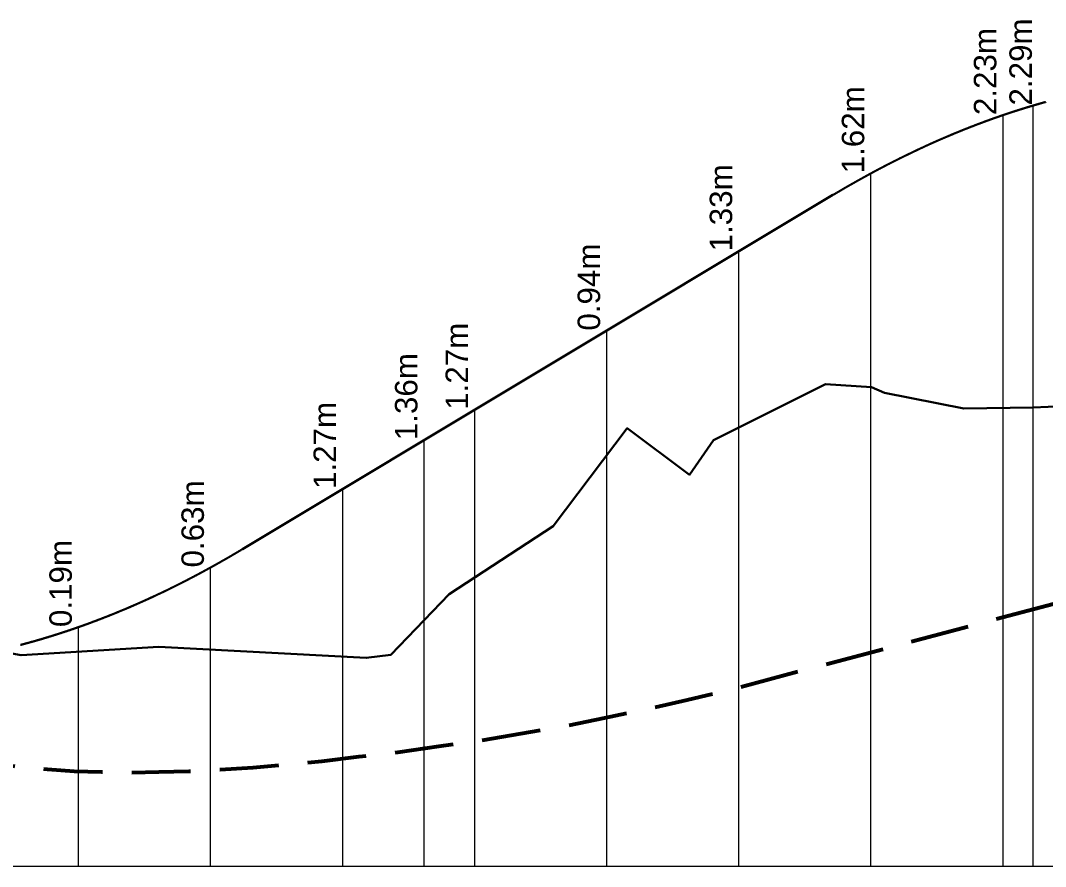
# Model space of a CAD drawing. Extents: x -67 to 3544, y -3197 to 656.
# Drawn here: x 3352 to 3429.6, y 102.2 to 166.3 of the extents above; entities that cross this region are included whole.
import ezdxf
from ezdxf.enums import TextEntityAlignment as Align

# ---------------------------------------------------------------- set-up
doc = ezdxf.new("R2010")
doc.units = 0
doc.linetypes.add('CACHE', pattern=[9.525, 6.35, -3.175])
for name, color, linetype, lineweight in [("Route - Bretelle d'entrée - PL - A14_Bretelle de sortie", 5, 'Continuous', 0), ("Route - Bretelle d'entrée - PL - Cotation", 7, 'Continuous', 0), ("Route - Bretelle d'entrée - PL - Projet Linéaire", 7, 'Continuous', 0), ("Route - Bretelle d'entrée - PL - Terrain", 3, 'Continuous', 0)]:
    doc.layers.add(name, color=color, linetype=linetype, lineweight=lineweight)
doc.styles.add('CoteVertB', font='arial.ttf', dxfattribs={"height": 0.0017})

msp = doc.modelspace()

# ---------------------------------------------------------------- linework, layer by layer
at = {"layer": "Route - Bretelle d'entrée - PL - A14_Bretelle de sortie", "color": 5, "linetype": 'CACHE', "lineweight": 53, "ltscale": 0.7, "flags": 128}
msp.add_lwpolyline([(3534.44491, 141.84936), (3530.71249, 141.35129), (3526.97066, 140.87241), (3524.73413, 140.61416), (3520.95023, 140.24594), (3517.13449, 140.16754), (3512.00877, 140.51516), (3510.30071, 140.60585), (3508.5909, 140.64678), (3506.87944, 140.63792), (3505.16669, 140.57929), (3503.45385, 140.47089), (3501.74104, 140.3127), (3500.02829, 140.10475), (3498.3156, 139.84702), (3496.60299, 139.53953), (3494.89048, 139.18226), (3493.17808, 138.77524), (3405.64547, 115.55255), (3402.51036, 114.81647), (3399.37525, 114.08039), (3396.24057, 113.4431), (3393.10589, 112.8058), (3386.83727, 111.72868), (3383.70327, 111.28882), (3380.60509, 110.84895), (3377.65779, 110.50774), (3374.85279, 110.16653), (3372.17526, 109.92395), (3369.61263, 109.68138), (3367.15367, 109.53741), (3364.78825, 109.39344), (3362.50737, 109.34807), (3360.3028, 109.30271), (3358.16713, 109.35594), (3356.0937, 109.40917), (3354.07663, 109.561), (3352.11095, 109.71283), (3350.18748, 109.96327), (3348.27048, 110.21372), (3346.35361, 110.56279), (3344.43711, 110.91187), (3342.521, 111.3596), (3340.60557, 111.80734), (3338.6908, 112.35377), (3336.77706, 112.9002), (3334.86432, 113.54538), (3332.953, 114.19055), (3331.04307, 114.93451), (3329.13505, 115.67846), (3327.22849, 116.52127), (3325.3184, 117.36408), (3323.39489, 118.3058), (3321.44705, 119.24753), (3319.46172, 120.28824), (3317.42529, 121.32895), (3315.32237, 122.46873), (3313.13816, 123.60852), (3309.95225, 125.30255), (3295.33524, 132.13944), (3292.93616, 133.10617), (3290.49942, 133.99359), (3288.03478, 134.80178), (3285.5505, 135.53079), (3283.05323, 136.18069), (3280.54803, 136.75153), (3278.03849, 137.24335), (3275.52696, 137.65619), (3273.01477, 137.99008), (3270.50253, 138.24505), (3267.99041, 138.42112), (3265.47837, 138.5183), (3265.07719, 138.52652), (3226.42845, 139.22112)], dxfattribs=at)
at = {"layer": "Route - Bretelle d'entrée - PL - Cotation", "color": 7, "linetype": 'Continuous'}
for p, q in [((3426.42845, 102.20613), (3426.42845, 159.12367)), ((3428.70535, 102.20613), (3428.70535, 159.84859)), ((3416.42845, 102.20613), (3416.42845, 154.71218)), ((3406.42845, 102.20613), (3406.42845, 148.79876)), ((3396.42845, 102.20613), (3396.42845, 142.79876)), ((3386.42845, 102.20613), (3386.42845, 136.79876)), ((3382.59464, 102.20613), (3382.59464, 134.49848)), ((3376.42845, 102.20613), (3376.42845, 130.79876)), ((3366.42845, 102.20613), (3366.42845, 124.85757)), ((3356.42845, 102.20613), (3356.42845, 120.34259)), ((3493.88837, 102.20613), (3174.50649, 102.20613))]:
    msp.add_line(p, q, dxfattribs=at)
at = {"layer": "Route - Bretelle d'entrée - PL - Projet Linéaire", "color": 1, "linetype": 'Continuous', "lineweight": 30, "flags": 128}
for points in [[(3413.55229, 153.07302), (3413.56979, 153.0835), (3413.58729, 153.09396), (3413.60479, 153.10442), (3413.62229, 153.11488), (3413.63978, 153.12532), (3413.65728, 153.13576), (3413.67478, 153.1462), (3413.69227, 153.15663), (3413.70977, 153.16705), (3413.72727, 153.17747), (3413.74477, 153.18788), (3413.76226, 153.19829), (3413.77976, 153.20868), (3413.79726, 153.21908), (3413.81475, 153.22946), (3413.83225, 153.23984), (3413.84975, 153.25022), (3413.86724, 153.26058), (3413.88474, 153.27094), (3413.90224, 153.2813), (3413.91973, 153.29165), (3413.93723, 153.30199), (3413.95472, 153.31233), (3413.97222, 153.32266), (3413.98972, 153.33298), (3414.00721, 153.3433), (3414.02471, 153.35361), (3414.0422, 153.36392), (3414.0597, 153.37422), (3414.0772, 153.38451), (3414.09469, 153.3948), (3414.11219, 153.40508), (3414.12968, 153.41536), (3414.14718, 153.42562), (3414.16467, 153.43589), (3414.18217, 153.44614), (3414.19966, 153.45639), (3414.21716, 153.46664), (3414.23465, 153.47688), (3414.25215, 153.48711), (3414.26964, 153.49734), (3414.28714, 153.50755), (3414.30463, 153.51777), (3414.32213, 153.52797), (3414.33962, 153.53818), (3414.35712, 153.54837), (3414.37461, 153.55856), (3414.3921, 153.56874), (3414.4096, 153.57892), (3414.42709, 153.58909), (3414.44459, 153.59925), (3414.46208, 153.60941), (3414.47958, 153.61956), (3414.49707, 153.62971), (3414.51456, 153.63985), (3414.53206, 153.64998), (3414.54955, 153.66011), (3414.56704, 153.67023), (3414.58454, 153.68035), (3414.60203, 153.69045), (3414.61952, 153.70056), (3414.63702, 153.71065), (3414.65451, 153.72074), (3414.672, 153.73082), (3414.6895, 153.7409), (3414.70699, 153.75097), (3414.72448, 153.76104), (3414.74198, 153.7711), (3414.75947, 153.78115), (3414.77696, 153.7912), (3414.79446, 153.80124), (3414.81195, 153.81128), (3414.82944, 153.8213), (3414.84693, 153.83133), (3414.86443, 153.84134), (3414.88192, 153.85135), (3414.89941, 153.86136), (3414.9169, 153.87136), (3414.93439, 153.88135), (3414.95189, 153.89133), (3414.96938, 153.90131), (3414.98687, 153.91128), (3415.00436, 153.92125), (3415.02185, 153.93121), (3415.03935, 153.94117), (3415.05684, 153.95112), (3415.07433, 153.96106), (3415.09182, 153.97099), (3415.10931, 153.98092), (3415.1268, 153.99085), (3415.1443, 154.00077), (3415.16179, 154.01068), (3415.17928, 154.02058), (3415.19677, 154.03048), (3415.21426, 154.04038), (3415.23175, 154.05026), (3415.24924, 154.06014), (3415.26673, 154.07002), (3415.28422, 154.07989), (3415.30171, 154.08975), (3415.3192, 154.09961), (3415.3367, 154.10945), (3415.35419, 154.1193), (3415.37168, 154.12914), (3415.38917, 154.13897), (3415.40666, 154.14879), (3415.42415, 154.15861), (3415.44164, 154.16843), (3415.45913, 154.17823), (3415.47662, 154.18803), (3415.49411, 154.19783), (3415.5116, 154.20761), (3415.52909, 154.2174), (3415.54658, 154.22717), (3415.56407, 154.23694), (3415.58156, 154.24671), (3415.59905, 154.25647), (3415.61654, 154.26622), (3415.63402, 154.27596), (3415.65151, 154.2857), (3415.669, 154.29543), (3415.68649, 154.30516), (3415.70398, 154.31488), (3415.72147, 154.3246), (3415.73896, 154.3343), (3415.75645, 154.34401), (3415.77394, 154.3537), (3415.79143, 154.36339), (3415.80892, 154.37308), (3415.8264, 154.38275), (3415.84389, 154.39243), (3415.86138, 154.40209), (3415.87887, 154.41175), (3415.89636, 154.4214), (3415.91385, 154.43105), (3415.93133, 154.44069), (3415.94882, 154.45033), (3415.96631, 154.45995), (3415.9838, 154.46958), (3416.00129, 154.47919), (3416.01877, 154.4888), (3416.03626, 154.49841), (3416.05375, 154.508), (3416.07124, 154.51759), (3416.08873, 154.52718), (3416.10621, 154.53676), (3416.1237, 154.54633), (3416.14119, 154.5559), (3416.15868, 154.56546), (3416.17616, 154.57501), (3416.19365, 154.58456), (3416.21114, 154.5941), (3416.22862, 154.60364), (3416.24611, 154.61317), (3416.2636, 154.6227), (3416.28109, 154.63221), (3416.29857, 154.64173), (3416.31606, 154.65123), (3416.33355, 154.66073), (3416.35103, 154.67022), (3416.36852, 154.67971), (3416.38601, 154.68919), (3416.40349, 154.69867), (3416.42098, 154.70813), (3416.43847, 154.71759), (3416.45595, 154.72705), (3416.47344, 154.7365), (3416.49092, 154.74595), (3416.50841, 154.75538), (3416.5259, 154.76481), (3416.54338, 154.77424), (3416.56087, 154.78366), (3416.57835, 154.79307), (3416.59584, 154.80248), (3416.61332, 154.81188), (3416.63081, 154.82128), (3416.6483, 154.83066), (3416.66578, 154.84005), (3416.68327, 154.84942), (3416.70075, 154.85879), (3416.71824, 154.86816), (3416.73572, 154.87751), (3416.75321, 154.88687), (3416.77069, 154.89621), (3416.78818, 154.90555), (3416.80566, 154.91488), (3416.82315, 154.92421), (3416.84063, 154.93353), (3416.85812, 154.94284), (3416.8756, 154.95215), (3416.89309, 154.96146), (3416.91057, 154.97075), (3416.92806, 154.98004), (3416.94554, 154.98933), (3416.96302, 154.9986), (3416.98051, 155.00788), (3416.99799, 155.01714), (3417.01548, 155.0264), (3417.03296, 155.03565), (3417.05045, 155.0449), (3417.06793, 155.05414), (3417.08541, 155.06338), (3417.1029, 155.0726), (3417.12038, 155.08183), (3417.13787, 155.09104), (3417.15535, 155.10025), (3417.17283, 155.10946), (3417.19032, 155.11866), (3417.2078, 155.12785), (3417.22528, 155.13703), (3417.24277, 155.14621), (3417.26025, 155.15539), (3417.27773, 155.16455), (3417.29522, 155.17371), (3417.3127, 155.18287), (3417.33018, 155.19202), (3417.34766, 155.20116), (3417.36515, 155.2103), (3417.38263, 155.21943), (3417.40011, 155.22855), (3417.4176, 155.23767), (3417.43508, 155.24678), (3417.45256, 155.25589), (3417.47004, 155.26499), (3417.48753, 155.27408), (3417.50501, 155.28317), (3417.52249, 155.29225), (3417.53997, 155.30132), (3417.55746, 155.31039), (3417.57494, 155.31945), (3417.59242, 155.32851), (3417.6099, 155.33756), (3417.62738, 155.3466), (3417.64487, 155.35564), (3417.66235, 155.36467), (3417.67983, 155.3737), (3417.69731, 155.38272), (3417.71479, 155.39173), (3417.73227, 155.40074), (3417.74976, 155.40974), (3417.76724, 155.41874), (3417.78472, 155.42773), (3417.8022, 155.43671), (3417.81968, 155.44569), (3417.83716, 155.45466), (3417.85464, 155.46362), (3417.87212, 155.47258), (3417.88961, 155.48153), (3417.90709, 155.49048), (3417.92457, 155.49942), (3417.94205, 155.50835), (3417.95953, 155.51728), (3417.97701, 155.5262), (3417.99449, 155.53511), (3418.01197, 155.54402), (3418.02945, 155.55293), (3418.04693, 155.56182), (3418.06441, 155.57071), (3418.08189, 155.5796), (3418.09937, 155.58848), (3418.11685, 155.59735), (3418.13433, 155.60621), (3418.15181, 155.61507), (3418.16929, 155.62393), (3418.18677, 155.63278), (3418.20425, 155.64162), (3418.22173, 155.65045), (3418.23921, 155.65928), (3418.25669, 155.6681), (3418.27417, 155.67692), (3418.29165, 155.68573), (3418.30913, 155.69454), (3418.32661, 155.70334), (3418.34409, 155.71213), (3418.36157, 155.72091), (3418.37905, 155.72969), (3418.39653, 155.73847), (3418.41401, 155.74724), (3418.43149, 155.756), (3418.44896, 155.76475), (3418.46644, 155.7735), (3418.48392, 155.78225), (3418.5014, 155.79098), (3418.51888, 155.79971), (3418.53636, 155.80844), (3418.55384, 155.81716), (3418.57132, 155.82587), (3418.5888, 155.83458), (3418.60627, 155.84327), (3418.62375, 155.85197), (3418.64123, 155.86066), (3418.65871, 155.86934), (3418.67619, 155.87802), (3418.69367, 155.88668), (3418.71114, 155.89535), (3418.72862, 155.904), (3418.7461, 155.91266), (3418.76358, 155.9213), (3418.78106, 155.92994), (3418.79853, 155.93857), (3418.81601, 155.9472), (3418.83349, 155.95582), (3418.85097, 155.96444), (3418.86844, 155.97304), (3418.88592, 155.98165), (3418.9034, 155.99024), (3418.92088, 155.99883), (3418.93835, 156.00741), (3418.95583, 156.01599), (3418.97331, 156.02456), (3418.99078, 156.03313), (3419.00826, 156.04169), (3419.02574, 156.05024), (3419.04322, 156.05879), (3419.06069, 156.06733), (3419.07817, 156.07586), (3419.09565, 156.08439), (3419.11312, 156.09291), (3419.1306, 156.10143), (3419.14808, 156.10994), (3419.16555, 156.11844), (3419.18303, 156.12694), (3419.20051, 156.13543), (3419.21798, 156.14391), (3419.23546, 156.15239), (3419.25294, 156.16087), (3419.27041, 156.16933), (3419.28789, 156.1778), (3419.30536, 156.18625), (3419.32284, 156.1947), (3419.34032, 156.20314), (3419.35779, 156.21158), (3419.37527, 156.22001), (3419.39274, 156.22843), (3419.41022, 156.23685), (3419.42769, 156.24526), (3419.44517, 156.25367), (3419.46265, 156.26207), (3419.48012, 156.27046), (3419.4976, 156.27885), (3419.51507, 156.28723), (3419.53255, 156.2956), (3419.55002, 156.30397), (3419.5675, 156.31233), (3419.58497, 156.32069), (3419.60245, 156.32904), (3419.61992, 156.33739), (3419.6374, 156.34572), (3419.65487, 156.35405), (3419.67235, 156.36238), (3419.68982, 156.3707), (3419.7073, 156.37902), (3419.72477, 156.38732), (3419.74225, 156.39562), (3419.75972, 156.40392), (3419.7772, 156.41221), (3419.79467, 156.42049), (3419.81214, 156.42877), (3419.82962, 156.43704), (3419.84709, 156.4453), (3419.86457, 156.45356), (3419.88204, 156.46181), (3419.89952, 156.47006), (3419.91699, 156.4783), (3419.93446, 156.48653), (3419.95194, 156.49476), (3419.96941, 156.50298), (3419.98689, 156.5112), (3420.00436, 156.51941), (3420.02183, 156.52761), (3420.03931, 156.53581), (3420.05678, 156.544), (3420.07425, 156.55218), (3420.09173, 156.56036), (3420.1092, 156.56853), (3420.12667, 156.5767), (3420.14415, 156.58486), (3420.16162, 156.59301), (3420.17909, 156.60116), (3420.19657, 156.6093), (3420.21404, 156.61744), (3420.23151, 156.62557), (3420.24899, 156.63369), (3420.26646, 156.64181), (3420.28393, 156.64992), (3420.3014, 156.65803), (3420.31888, 156.66613), (3420.33635, 156.67422), (3420.35382, 156.68231), (3420.3713, 156.69039), (3420.38877, 156.69846), (3420.40624, 156.70653), (3420.42371, 156.71459), (3420.44119, 156.72264), (3420.45866, 156.7307), (3420.47613, 156.73874), (3420.4936, 156.74678), (3420.51107, 156.75481), (3420.52855, 156.76283), (3420.54602, 156.77085), (3420.56349, 156.77887), (3420.58096, 156.78687), (3420.59843, 156.79487), (3420.61591, 156.80287), (3420.63338, 156.81086), (3420.65085, 156.81884), (3420.66832, 156.82681), (3420.68579, 156.83479), (3420.70326, 156.84275), (3420.72074, 156.85071), (3420.73821, 156.85866), (3420.75568, 156.86661), (3420.77315, 156.87455), (3420.79062, 156.88248), (3420.80809, 156.89041), (3420.82556, 156.89832), (3420.84303, 156.90624), (3420.8605, 156.91415), (3420.87798, 156.92205), (3420.89545, 156.92995), (3420.91292, 156.93784), (3420.93039, 156.94572), (3420.94786, 156.9536), (3420.96533, 156.96147), (3420.9828, 156.96934), (3421.00027, 156.9772), (3421.01774, 156.98505), (3421.03521, 156.9929), (3421.05268, 157.00074), (3421.07015, 157.00858), (3421.08762, 157.01641), (3421.10509, 157.02423), (3421.12256, 157.03205), (3421.14003, 157.03986), (3421.1575, 157.04766), (3421.17497, 157.05546), (3421.19244, 157.06325), (3421.20991, 157.07104), (3421.22738, 157.07882), (3421.24485, 157.0866), (3421.26232, 157.09436), (3421.27979, 157.10212), (3421.29726, 157.10988), (3421.31473, 157.11763), (3421.3322, 157.12537), (3421.34967, 157.13311), (3421.36714, 157.14084), (3421.38461, 157.14856), (3421.40208, 157.15628), (3421.41955, 157.164), (3421.43702, 157.1717), (3421.45449, 157.1794), (3421.47196, 157.1871), (3421.48942, 157.19479), (3421.50689, 157.20247), (3421.52436, 157.21015), (3421.54183, 157.21781), (3421.5593, 157.22548), (3421.57677, 157.23314), (3421.59424, 157.24079), (3421.61171, 157.24843), (3421.62918, 157.25607), (3421.64664, 157.2637), (3421.66411, 157.27133), (3421.68158, 157.27895), (3421.69905, 157.28657), (3421.71652, 157.29418), (3421.73399, 157.30178), (3421.75145, 157.30937), (3421.76892, 157.31696), (3421.78639, 157.32455), (3421.80386, 157.33213), (3421.82133, 157.3397), (3421.83879, 157.34726), (3421.85626, 157.35482), (3421.87373, 157.36237), (3421.8912, 157.36992), (3421.90867, 157.37747), (3421.92613, 157.385), (3421.9436, 157.39253), (3421.96107, 157.40005), (3421.97854, 157.40757), (3421.996, 157.41508), (3422.01347, 157.42258), (3422.03094, 157.43008), (3422.04841, 157.43757), (3422.06587, 157.44506), (3422.08334, 157.45254), (3422.10081, 157.46001), (3422.11828, 157.46748), (3422.13574, 157.47494), (3422.15321, 157.4824), (3422.17068, 157.48985), (3422.18814, 157.49729), (3422.20561, 157.50473), (3422.22308, 157.51216), (3422.24054, 157.51958), (3422.25801, 157.527), (3422.27548, 157.53442), (3422.29294, 157.54182), (3422.31041, 157.54922), (3422.32788, 157.55662), (3422.34534, 157.564), (3422.36281, 157.57139), (3422.38028, 157.57876), (3422.39774, 157.58613), (3422.41521, 157.5935), (3422.43268, 157.60085), (3422.45014, 157.6082), (3422.46761, 157.61555), (3422.48507, 157.62289), (3422.50254, 157.63022), (3422.52001, 157.63755), (3422.53747, 157.64487), (3422.55494, 157.65219), (3422.5724, 157.65949), (3422.58987, 157.6668), (3422.60733, 157.67409), (3422.6248, 157.68138), (3422.64227, 157.68867), (3422.65973, 157.69594), (3422.6772, 157.70321), (3422.69466, 157.71048), (3422.71213, 157.71774), (3422.72959, 157.72499), (3422.74706, 157.73224), (3422.76452, 157.73948), (3422.78199, 157.74672), (3422.79945, 157.75394), (3422.81692, 157.76117), (3422.83438, 157.76839), (3422.85185, 157.7756), (3422.86931, 157.7828), (3422.88678, 157.79), (3422.90424, 157.79719), (3422.92171, 157.80438), (3422.93917, 157.81156), (3422.95664, 157.81873), (3422.9741, 157.8259), (3422.99157, 157.83306), (3423.00903, 157.84022), (3423.0265, 157.84736), (3423.04396, 157.85451), (3423.06143, 157.86164), (3423.07889, 157.86877), (3423.09635, 157.8759), (3423.11382, 157.88302), (3423.13128, 157.89013), (3423.14875, 157.89724), (3423.16621, 157.90434), (3423.18367, 157.91143), (3423.20114, 157.91852), (3423.2186, 157.9256), (3423.23607, 157.93268), (3423.25353, 157.93975), (3423.27099, 157.94681), (3423.28846, 157.95387), (3423.30592, 157.96092), (3423.32339, 157.96797), (3423.34085, 157.97501), (3423.35831, 157.98204), (3423.37578, 157.98907), (3423.39324, 157.99609), (3423.4107, 158.0031), (3423.42817, 158.01011), (3423.44563, 158.01711), (3423.46309, 158.02411), (3423.48056, 158.0311), (3423.49802, 158.03808), (3423.51548, 158.04506), (3423.53295, 158.05203), (3423.55041, 158.059), (3423.56787, 158.06596), (3423.58533, 158.07291), (3423.6028, 158.07986), (3423.62026, 158.0868), (3423.63772, 158.09374), (3423.65519, 158.10067), (3423.67265, 158.10759), (3423.69011, 158.1145), (3423.70757, 158.12141), (3423.72504, 158.12832), (3423.7425, 158.13522), (3423.75996, 158.14211), (3423.77742, 158.149), (3423.79489, 158.15588), (3423.81235, 158.16275), (3423.82981, 158.16962), (3423.84727, 158.17648), (3423.86473, 158.18333), (3423.8822, 158.19019), (3423.89966, 158.19703), (3423.91712, 158.20386), (3423.93458, 158.2107), (3423.95205, 158.21752), (3423.96951, 158.22434), (3423.98697, 158.23115), (3424.00443, 158.23796), (3424.02189, 158.24476), (3424.03935, 158.25156), (3424.05682, 158.25834), (3424.07428, 158.26512), (3424.09174, 158.2719), (3424.1092, 158.27867), (3424.12666, 158.28544), (3424.14412, 158.29219), (3424.16158, 158.29895), (3424.17905, 158.30569), (3424.19651, 158.31243), (3424.21397, 158.31916), (3424.23143, 158.32589), (3424.24889, 158.33261), (3424.26635, 158.33932), (3424.28381, 158.34603), (3424.30127, 158.35274), (3424.31873, 158.35943), (3424.3362, 158.36612), (3424.35366, 158.37281), (3424.37112, 158.37949), (3424.38858, 158.38616), (3424.40604, 158.39283), (3424.4235, 158.39949), (3424.44096, 158.40614), (3424.45842, 158.41279), (3424.47588, 158.41943), (3424.49334, 158.42607), (3424.5108, 158.43269), (3424.52826, 158.43932), (3424.54572, 158.44593), (3424.56318, 158.45254), (3424.58064, 158.45915), (3424.5981, 158.46575), (3424.61556, 158.47234), (3424.63302, 158.47893), (3424.65048, 158.48551), (3424.66794, 158.49208), (3424.6854, 158.49865), (3424.70286, 158.50521), (3424.72032, 158.51177), (3424.73778, 158.51832), (3424.75524, 158.52486), (3424.7727, 158.5314), (3424.79016, 158.53793), (3424.80762, 158.54446), (3424.82508, 158.55098), (3424.84254, 158.55749), (3424.86, 158.56399), (3424.87746, 158.5705), (3424.89492, 158.57699), (3424.91238, 158.58348), (3424.92984, 158.58996), (3424.9473, 158.59644), (3424.96476, 158.60291), (3424.98222, 158.60937), (3424.99967, 158.61583), (3425.01713, 158.62228), (3425.03459, 158.62873), (3425.05205, 158.63517), (3425.06951, 158.6416), (3425.08697, 158.64803), (3425.10443, 158.65445), (3425.12189, 158.66087), (3425.13935, 158.66728), (3425.1568, 158.67368), (3425.17426, 158.68008), (3425.19172, 158.68647), (3425.20918, 158.69285), (3425.22664, 158.69923), (3425.2441, 158.7056), (3425.26156, 158.71197), (3425.27901, 158.71833), (3425.29647, 158.72469), (3425.31393, 158.73103), (3425.33139, 158.73737), (3425.34885, 158.74371), (3425.36631, 158.75004), (3425.38376, 158.75636), (3425.40122, 158.76268), (3425.41868, 158.76899), (3425.43614, 158.7753), (3425.4536, 158.7816), (3425.47105, 158.78789), (3425.48851, 158.79418), (3425.50597, 158.80046), (3425.52343, 158.80673), (3425.54089, 158.813), (3425.55834, 158.81926), (3425.5758, 158.82552), (3425.59326, 158.83177), (3425.61072, 158.83802), (3425.62817, 158.84425), (3425.64563, 158.85049), (3425.66309, 158.85671), (3425.68055, 158.86293), (3425.698, 158.86915), (3425.71546, 158.87535), (3425.73292, 158.88156), (3425.75038, 158.88775), (3425.76783, 158.89394), (3425.78529, 158.90012), (3425.80275, 158.9063), (3425.8202, 158.91247), (3425.83766, 158.91863), (3425.85512, 158.92479), (3425.87258, 158.93095), (3425.89003, 158.93709), (3425.90749, 158.94323), (3425.92495, 158.94937), (3425.9424, 158.95549), (3425.95986, 158.96162), (3425.97732, 158.96773), (3425.99477, 158.97384), (3426.01223, 158.97995), (3426.02969, 158.98604), (3426.04714, 158.99214), (3426.0646, 158.99822), (3426.08206, 159.0043), (3426.09951, 159.01037), (3426.11697, 159.01644), (3426.13442, 159.0225), (3426.15188, 159.02855), (3426.16934, 159.0346), (3426.18679, 159.04065), (3426.20425, 159.04668), (3426.22171, 159.05271), (3426.23916, 159.05874), (3426.25662, 159.06476), (3426.27407, 159.07077), (3426.29153, 159.07677), (3426.30898, 159.08277), (3426.32644, 159.08877), (3426.3439, 159.09475), (3426.36135, 159.10074), (3426.37881, 159.10671), (3426.39626, 159.11268), (3426.41372, 159.11864), (3426.43117, 159.1246), (3426.44863, 159.13055), (3426.46609, 159.1365), (3426.48354, 159.14244), (3426.501, 159.14837), (3426.51845, 159.1543), (3426.53591, 159.16021), (3426.55336, 159.16613), (3426.57082, 159.17204), (3426.58827, 159.17794), (3426.60573, 159.18384), (3426.62318, 159.18973), (3426.64064, 159.19561), (3426.65809, 159.20149), (3426.67555, 159.20736), (3426.693, 159.21322), (3426.71046, 159.21909), (3426.72791, 159.22494), (3426.74537, 159.23078), (3426.76282, 159.23663), (3426.78028, 159.24246), (3426.79773, 159.24829), (3426.81519, 159.25411), (3426.83264, 159.25993), (3426.8501, 159.26574), (3426.86755, 159.27154), (3426.88501, 159.27734), (3426.90246, 159.28313), (3426.91991, 159.28892), (3426.93737, 159.2947), (3426.95482, 159.30047), (3426.97228, 159.30624), (3426.98973, 159.312), (3427.00719, 159.31776), (3427.02464, 159.32351), (3427.04209, 159.32925), (3427.05955, 159.33499), (3427.077, 159.34072), (3427.09446, 159.34644), (3427.11191, 159.35216), (3427.12937, 159.35788), (3427.14682, 159.36358), (3427.16427, 159.36928), (3427.18173, 159.37498), (3427.19918, 159.38067), (3427.21663, 159.38635), (3427.23409, 159.39202), (3427.25154, 159.39769), (3427.269, 159.40336), (3427.28645, 159.40902), (3427.3039, 159.41467), (3427.32136, 159.42031), (3427.33881, 159.42595), (3427.35626, 159.43159), (3427.37372, 159.43722), (3427.39117, 159.44283), (3427.40862, 159.44845), (3427.42608, 159.45406), (3427.44353, 159.45966), (3427.46098, 159.46526), (3427.47844, 159.47085), (3427.49589, 159.47643), (3427.51334, 159.48201), (3427.5308, 159.48758), (3427.54825, 159.49315), (3427.5657, 159.49871), (3427.58315, 159.50426), (3427.60061, 159.50981), (3427.61806, 159.51536), (3427.63551, 159.52089), (3427.65297, 159.52642), (3427.67042, 159.53194), (3427.68787, 159.53746), (3427.70532, 159.54297), (3427.72278, 159.54848), (3427.74023, 159.55398), (3427.75768, 159.55947), (3427.77513, 159.56496), (3427.79259, 159.57044), (3427.81004, 159.57591), (3427.82749, 159.58138), (3427.84494, 159.58684), (3427.8624, 159.5923), (3427.87985, 159.59775), (3427.8973, 159.60319), (3427.91475, 159.60863), (3427.9322, 159.61406), (3427.94966, 159.61949), (3427.96711, 159.62491), (3427.98456, 159.63032), (3428.00201, 159.63573), (3428.01947, 159.64113), (3428.03692, 159.64653), (3428.05437, 159.65192), (3428.07182, 159.6573), (3428.08927, 159.66268), (3428.10672, 159.66805), (3428.12418, 159.67341), (3428.14163, 159.67877), (3428.15908, 159.68412), (3428.17653, 159.68947), (3428.19398, 159.69481), (3428.21143, 159.70015), (3428.22889, 159.70547), (3428.24634, 159.7108), (3428.26379, 159.71611), (3428.28124, 159.72142), (3428.29869, 159.72673), (3428.31614, 159.73202), (3428.33359, 159.73732), (3428.35105, 159.7426), (3428.3685, 159.74788), (3428.38595, 159.75315), (3428.4034, 159.75842), (3428.42085, 159.76368), (3428.4383, 159.76894), (3428.45575, 159.77419), (3428.4732, 159.77943), (3428.49065, 159.78467), (3428.50811, 159.7899), (3428.52556, 159.79512), (3428.54301, 159.80034), (3428.56046, 159.80555), (3428.57791, 159.81076), (3428.59536, 159.81596), (3428.61281, 159.82115), (3428.63026, 159.82634), (3428.64771, 159.83152), (3428.66516, 159.8367), (3428.68261, 159.84187), (3428.70006, 159.84703), (3428.71751, 159.85219), (3428.73496, 159.85734), (3428.75242, 159.86248), (3428.76987, 159.86762), (3428.78732, 159.87275), (3428.80477, 159.87788), (3428.82222, 159.883), (3428.83967, 159.88812), (3428.85712, 159.89323), (3428.87457, 159.89833), (3428.89202, 159.90343), (3428.90947, 159.90852), (3428.92692, 159.9136), (3428.94437, 159.91868), (3428.96182, 159.92375), (3428.97927, 159.92882), (3428.99672, 159.93387), (3429.01417, 159.93893), (3429.03162, 159.94398), (3429.04907, 159.94902), (3429.06652, 159.95405), (3429.08397, 159.95908), (3429.10142, 159.96411), (3429.11887, 159.96912), (3429.13632, 159.97413), (3429.15377, 159.97914), (3429.17122, 159.98414), (3429.18866, 159.98913), (3429.20611, 159.99412), (3429.22356, 159.9991), (3429.24101, 160.00407), (3429.25846, 160.00904), (3429.27591, 160.014), (3429.29336, 160.01896), (3429.31081, 160.02391), (3429.32826, 160.02885), (3429.34571, 160.03379), (3429.36316, 160.03872), (3429.38061, 160.04365), (3429.39806, 160.04857), (3429.41551, 160.05348), (3429.43295, 160.05839), (3429.4504, 160.06329), (3429.46785, 160.06818), (3429.4853, 160.07307), (3429.50275, 160.07795), (3429.5202, 160.08283), (3429.53765, 160.0877), (3429.5551, 160.09257), (3429.57255, 160.09743), (3429.59, 160.10228), (3429.60744, 160.10712), (3429.62489, 160.11196), (3429.64234, 160.1168), (3429.65979, 160.12163)], [(3352.03121, 118.99032), (3352.04866, 118.99492), (3352.06611, 118.99953), (3352.08356, 119.00415), (3352.101, 119.00876), (3352.11845, 119.01339), (3352.1359, 119.01802), (3352.15335, 119.02266), (3352.17079, 119.0273), (3352.18824, 119.03196), (3352.20569, 119.03661), (3352.22314, 119.04127), (3352.24059, 119.04594), (3352.25803, 119.05062), (3352.27548, 119.0553), (3352.29293, 119.05998), (3352.31038, 119.06468), (3352.32782, 119.06938), (3352.34527, 119.07408), (3352.36272, 119.07879), (3352.38017, 119.08351), (3352.39762, 119.08823), (3352.41506, 119.09296), (3352.43251, 119.0977), (3352.44996, 119.10244), (3352.46741, 119.10719), (3352.48486, 119.11194), (3352.50231, 119.1167), (3352.51975, 119.12147), (3352.5372, 119.12624), (3352.55465, 119.13102), (3352.5721, 119.1358), (3352.58955, 119.14059), (3352.607, 119.14539), (3352.62444, 119.15019), (3352.64189, 119.155), (3352.65934, 119.15981), (3352.67679, 119.16463), (3352.69424, 119.16946), (3352.71169, 119.17429), (3352.72914, 119.17913), (3352.74658, 119.18398), (3352.76403, 119.18883), (3352.78148, 119.19369), (3352.79893, 119.19855), (3352.81638, 119.20342), (3352.83383, 119.2083), (3352.85128, 119.21318), (3352.86873, 119.21807), (3352.88618, 119.22296), (3352.90363, 119.22786), (3352.92107, 119.23277), (3352.93852, 119.23768), (3352.95597, 119.2426), (3352.97342, 119.24752), (3352.99087, 119.25245), (3353.00832, 119.25739), (3353.02577, 119.26233), (3353.04322, 119.26728), (3353.06067, 119.27224), (3353.07812, 119.2772), (3353.09557, 119.28217), (3353.11302, 119.28714), (3353.13047, 119.29212), (3353.14792, 119.2971), (3353.16536, 119.3021), (3353.18281, 119.30709), (3353.20026, 119.3121), (3353.21771, 119.31711), (3353.23516, 119.32212), (3353.25261, 119.32714), (3353.27006, 119.33217), (3353.28751, 119.33721), (3353.30496, 119.34225), (3353.32241, 119.3473), (3353.33986, 119.35235), (3353.35731, 119.35741), (3353.37476, 119.36247), (3353.39221, 119.36754), (3353.40966, 119.37262), (3353.42711, 119.3777), (3353.44456, 119.38279), (3353.46201, 119.38789), (3353.47946, 119.39299), (3353.49691, 119.3981), (3353.51436, 119.40321), (3353.53181, 119.40833), (3353.54926, 119.41346), (3353.56671, 119.41859), (3353.58416, 119.42372), (3353.60161, 119.42887), (3353.61907, 119.43402), (3353.63652, 119.43918), (3353.65397, 119.44434), (3353.67142, 119.44951), (3353.68887, 119.45468), (3353.70632, 119.45986), (3353.72377, 119.46505), (3353.74122, 119.47024), (3353.75867, 119.47544), (3353.77612, 119.48065), (3353.79357, 119.48586), (3353.81102, 119.49108), (3353.82847, 119.4963), (3353.84592, 119.50153), (3353.86338, 119.50676), (3353.88083, 119.51201), (3353.89828, 119.51725), (3353.91573, 119.52251), (3353.93318, 119.52777), (3353.95063, 119.53303), (3353.96808, 119.5383), (3353.98553, 119.54358), (3354.00298, 119.54887), (3354.02044, 119.55416), (3354.03789, 119.55946), (3354.05534, 119.56476), (3354.07279, 119.57007), (3354.09024, 119.57538), (3354.10769, 119.58071), (3354.12514, 119.58603), (3354.1426, 119.59137), (3354.16005, 119.5967), (3354.1775, 119.60205), (3354.19495, 119.6074), (3354.2124, 119.61276), (3354.22985, 119.61812), (3354.24731, 119.62349), (3354.26476, 119.62887), (3354.28221, 119.63425), (3354.29966, 119.63964), (3354.31711, 119.64503), (3354.33457, 119.65043), (3354.35202, 119.65584), (3354.36947, 119.66125), (3354.38692, 119.66667), (3354.40437, 119.6721), (3354.42183, 119.67753), (3354.43928, 119.68297), (3354.45673, 119.68841), (3354.47418, 119.69386), (3354.49164, 119.69931), (3354.50909, 119.70477), (3354.52654, 119.71024), (3354.54399, 119.71571), (3354.56145, 119.72119), (3354.5789, 119.72668), (3354.59635, 119.73217), (3354.6138, 119.73767), (3354.63126, 119.74318), (3354.64871, 119.74869), (3354.66616, 119.7542), (3354.68361, 119.75973), (3354.70107, 119.76525), (3354.71852, 119.77079), (3354.73597, 119.77633), (3354.75343, 119.78188), (3354.77088, 119.78743), (3354.78833, 119.79299), (3354.80578, 119.79855), (3354.82324, 119.80412), (3354.84069, 119.8097), (3354.85814, 119.81528), (3354.8756, 119.82088), (3354.89305, 119.82647), (3354.9105, 119.83207), (3354.92796, 119.83768), (3354.94541, 119.8433), (3354.96286, 119.84891), (3354.98032, 119.85454), (3354.99777, 119.86017), (3355.01522, 119.86581), (3355.03268, 119.87146), (3355.05013, 119.87711), (3355.06758, 119.88276), (3355.08504, 119.88843), (3355.10249, 119.8941), (3355.11994, 119.89977), (3355.1374, 119.90545), (3355.15485, 119.91114), (3355.17231, 119.91683), (3355.18976, 119.92253), (3355.20721, 119.92824), (3355.22467, 119.93395), (3355.24212, 119.93967), (3355.25958, 119.94539), (3355.27703, 119.95112), (3355.29448, 119.95686), (3355.31194, 119.9626), (3355.32939, 119.96835), (3355.34685, 119.97411), (3355.3643, 119.97987), (3355.38176, 119.98563), (3355.39921, 119.99141), (3355.41666, 119.99718), (3355.43412, 120.00297), (3355.45157, 120.00876), (3355.46903, 120.01456), (3355.48648, 120.02036), (3355.50394, 120.02617), (3355.52139, 120.03198), (3355.53885, 120.03781), (3355.5563, 120.04364), (3355.57376, 120.04947), (3355.59121, 120.05531), (3355.60867, 120.06115), (3355.62612, 120.06701), (3355.64358, 120.07287), (3355.66103, 120.07873), (3355.67849, 120.0846), (3355.69594, 120.09048), (3355.7134, 120.09636), (3355.73085, 120.10225), (3355.74831, 120.10814), (3355.76576, 120.11404), (3355.78322, 120.11995), (3355.80067, 120.12587), (3355.81813, 120.13179), (3355.83558, 120.13771), (3355.85304, 120.14364), (3355.87049, 120.14958), (3355.88795, 120.15552), (3355.9054, 120.16147), (3355.92286, 120.16743), (3355.94032, 120.17339), (3355.95777, 120.17936), (3355.97523, 120.18533), (3355.99268, 120.19131), (3356.01014, 120.1973), (3356.02759, 120.20329), (3356.04505, 120.20929), (3356.06251, 120.2153), (3356.07996, 120.22131), (3356.09742, 120.22733), (3356.11487, 120.23335), (3356.13233, 120.23938), (3356.14979, 120.24541), (3356.16724, 120.25145), (3356.1847, 120.2575), (3356.20215, 120.26356), (3356.21961, 120.26962), (3356.23707, 120.27568), (3356.25452, 120.28176), (3356.27198, 120.28783), (3356.28944, 120.29392), (3356.30689, 120.30001), (3356.32435, 120.3061), (3356.34181, 120.31221), (3356.35926, 120.31832), (3356.37672, 120.32443), (3356.39418, 120.33055), (3356.41163, 120.33668), (3356.42909, 120.34281), (3356.44655, 120.34895), (3356.464, 120.3551), (3356.48146, 120.36125), (3356.49892, 120.36741), (3356.51637, 120.37357), (3356.53383, 120.37974), (3356.55129, 120.38592), (3356.56875, 120.3921), (3356.5862, 120.39829), (3356.60366, 120.40448), (3356.62112, 120.41068), (3356.63857, 120.41689), (3356.65603, 120.4231), (3356.67349, 120.42932), (3356.69095, 120.43554), (3356.7084, 120.44177), (3356.72586, 120.44801), (3356.74332, 120.45426), (3356.76078, 120.4605), (3356.77823, 120.46676), (3356.79569, 120.47302), (3356.81315, 120.47929), (3356.83061, 120.48556), (3356.84807, 120.49184), (3356.86552, 120.49813), (3356.88298, 120.50442), (3356.90044, 120.51072), (3356.9179, 120.51702), (3356.93536, 120.52333), (3356.95281, 120.52965), (3356.97027, 120.53597), (3356.98773, 120.5423), (3357.00519, 120.54864), (3357.02265, 120.55498), (3357.04011, 120.56132), (3357.05756, 120.56768), (3357.07502, 120.57404), (3357.09248, 120.5804), (3357.10994, 120.58677), (3357.1274, 120.59315), (3357.14486, 120.59953), (3357.16231, 120.60593), (3357.17977, 120.61232), (3357.19723, 120.61872), (3357.21469, 120.62513), (3357.23215, 120.63155), (3357.24961, 120.63797), (3357.26707, 120.64439), (3357.28453, 120.65083), (3357.30199, 120.65726), (3357.31944, 120.66371), (3357.3369, 120.67016), (3357.35436, 120.67662), (3357.37182, 120.68308), (3357.38928, 120.68955), (3357.40674, 120.69603), (3357.4242, 120.70251), (3357.44166, 120.709), (3357.45912, 120.71549), (3357.47658, 120.72199), (3357.49404, 120.72849), (3357.5115, 120.73501), (3357.52896, 120.74152), (3357.54642, 120.74805), (3357.56388, 120.75458), (3357.58134, 120.76112), (3357.5988, 120.76766), (3357.61626, 120.77421), (3357.63372, 120.78076), (3357.65117, 120.78732), (3357.66863, 120.79389), (3357.68609, 120.80046), (3357.70355, 120.80704), (3357.72102, 120.81363), (3357.73848, 120.82022), (3357.75594, 120.82682), (3357.7734, 120.83342), (3357.79086, 120.84003), (3357.80832, 120.84665), (3357.82578, 120.85327), (3357.84324, 120.8599), (3357.8607, 120.86653), (3357.87816, 120.87317), (3357.89562, 120.87982), (3357.91308, 120.88647), (3357.93054, 120.89313), (3357.948, 120.8998), (3357.96546, 120.90647), (3357.98292, 120.91315), (3358.00038, 120.91983), (3358.01784, 120.92652), (3358.0353, 120.93321), (3358.05277, 120.93992), (3358.07023, 120.94662), (3358.08769, 120.95334), (3358.10515, 120.96006), (3358.12261, 120.96678), (3358.14007, 120.97351), (3358.15753, 120.98025), (3358.17499, 120.987), (3358.19245, 120.99375), (3358.20992, 121.00051), (3358.22738, 121.00727), (3358.24484, 121.01404), (3358.2623, 121.02081), (3358.27976, 121.0276), (3358.29722, 121.03438), (3358.31469, 121.04118), (3358.33215, 121.04797), (3358.34961, 121.05478), (3358.36707, 121.06159), (3358.38453, 121.06841), (3358.40199, 121.07523), (3358.41946, 121.08206), (3358.43692, 121.0889), (3358.45438, 121.09574), (3358.47184, 121.10259), (3358.4893, 121.10945), (3358.50677, 121.11631), (3358.52423, 121.12317), (3358.54169, 121.13005), (3358.55915, 121.13693), (3358.57662, 121.14381), (3358.59408, 121.1507), (3358.61154, 121.1576), (3358.629, 121.1645), (3358.64647, 121.17141), (3358.66393, 121.17833), (3358.68139, 121.18525), (3358.69885, 121.19218), (3358.71632, 121.19911), (3358.73378, 121.20605), (3358.75124, 121.213), (3358.76871, 121.21995), (3358.78617, 121.22691), (3358.80363, 121.23387), (3358.82109, 121.24084), (3358.83856, 121.24782), (3358.85602, 121.25481), (3358.87348, 121.2618), (3358.89095, 121.26879), (3358.90841, 121.27579), (3358.92587, 121.2828), (3358.94334, 121.28981), (3358.9608, 121.29683), (3358.97826, 121.30386), (3358.99573, 121.31089), (3359.01319, 121.31793), (3359.03066, 121.32497), (3359.04812, 121.33202), (3359.06558, 121.33908), (3359.08305, 121.34614), (3359.10051, 121.35321), (3359.11797, 121.36029), (3359.13544, 121.36737), (3359.1529, 121.37445), (3359.17037, 121.38155), (3359.18783, 121.38865), (3359.20529, 121.39575), (3359.22276, 121.40286), (3359.24022, 121.40998), (3359.25769, 121.41711), (3359.27515, 121.42424), (3359.29262, 121.43137), (3359.31008, 121.43851), (3359.32755, 121.44566), (3359.34501, 121.45282), (3359.36247, 121.45998), (3359.37994, 121.46714), (3359.3974, 121.47432), (3359.41487, 121.48149), (3359.43233, 121.48868), (3359.4498, 121.49587), (3359.46726, 121.50307), (3359.48473, 121.51027), (3359.50219, 121.51748), (3359.51966, 121.5247), (3359.53712, 121.53192), (3359.55459, 121.53915), (3359.57205, 121.54638), (3359.58952, 121.55362), (3359.60698, 121.56087), (3359.62445, 121.56812), (3359.64191, 121.57538), (3359.65938, 121.58264), (3359.67685, 121.58991), (3359.69431, 121.59719), (3359.71178, 121.60447), (3359.72924, 121.61176), (3359.74671, 121.61906), (3359.76417, 121.62636), (3359.78164, 121.63367), (3359.79911, 121.64098), (3359.81657, 121.6483), (3359.83404, 121.65563), (3359.8515, 121.66296), (3359.86897, 121.6703), (3359.88644, 121.67764), (3359.9039, 121.68499), (3359.92137, 121.69235), (3359.93883, 121.69971), (3359.9563, 121.70708), (3359.97377, 121.71445), (3359.99123, 121.72183), (3360.0087, 121.72922), (3360.02617, 121.73661), (3360.04363, 121.74401), (3360.0611, 121.75142), (3360.07857, 121.75883), (3360.09603, 121.76625), (3360.1135, 121.77367), (3360.13097, 121.7811), (3360.14843, 121.78854), (3360.1659, 121.79598), (3360.18337, 121.80343), (3360.20083, 121.81088), (3360.2183, 121.81834), (3360.23577, 121.82581), (3360.25324, 121.83328), (3360.2707, 121.84076), (3360.28817, 121.84825), (3360.30564, 121.85574), (3360.32311, 121.86324), (3360.34057, 121.87074), (3360.35804, 121.87825), (3360.37551, 121.88576), (3360.39298, 121.89329), (3360.41044, 121.90081), (3360.42791, 121.90835), (3360.44538, 121.91589), (3360.46285, 121.92343), (3360.48031, 121.93099), (3360.49778, 121.93854), (3360.51525, 121.94611), (3360.53272, 121.95368), (3360.55019, 121.96126), (3360.56765, 121.96884), (3360.58512, 121.97643), (3360.60259, 121.98403), (3360.62006, 121.99163), (3360.63753, 121.99923), (3360.655, 122.00685), (3360.67246, 122.01447), (3360.68993, 122.02209), (3360.7074, 122.02973), (3360.72487, 122.03736), (3360.74234, 122.04501), (3360.75981, 122.05266), (3360.77728, 122.06032), (3360.79475, 122.06798), (3360.81221, 122.07565), (3360.82968, 122.08332), (3360.84715, 122.091), (3360.86462, 122.09869), (3360.88209, 122.10638), (3360.89956, 122.11408), (3360.91703, 122.12179), (3360.9345, 122.1295), (3360.95197, 122.13722), (3360.96944, 122.14494), (3360.98691, 122.15267), (3361.00438, 122.16041), (3361.02184, 122.16815), (3361.03931, 122.1759), (3361.05678, 122.18365), (3361.07425, 122.19141), (3361.09172, 122.19918), (3361.10919, 122.20695), (3361.12666, 122.21473), (3361.14413, 122.22252), (3361.1616, 122.23031), (3361.17907, 122.23811), (3361.19654, 122.24591), (3361.21401, 122.25372), (3361.23148, 122.26154), (3361.24895, 122.26936), (3361.26642, 122.27719), (3361.28389, 122.28502), (3361.30136, 122.29286), (3361.31884, 122.30071), (3361.33631, 122.30856), (3361.35378, 122.31642), (3361.37125, 122.32429), (3361.38872, 122.33216), (3361.40619, 122.34003), (3361.42366, 122.34792), (3361.44113, 122.35581), (3361.4586, 122.3637), (3361.47607, 122.3716), (3361.49354, 122.37951), (3361.51101, 122.38742), (3361.52848, 122.39534), (3361.54596, 122.40327), (3361.56343, 122.4112), (3361.5809, 122.41914), (3361.59837, 122.42709), (3361.61584, 122.43504), (3361.63331, 122.44299), (3361.65078, 122.45096), (3361.66826, 122.45892), (3361.68573, 122.4669), (3361.7032, 122.47488), (3361.72067, 122.48287), (3361.73814, 122.49087), (3361.75561, 122.49886), (3361.77309, 122.50687), (3361.79056, 122.51488), (3361.80803, 122.5229), (3361.8255, 122.53092), (3361.84297, 122.53895), (3361.86045, 122.54699), (3361.87792, 122.55503), (3361.89539, 122.56308), (3361.91286, 122.57114), (3361.93034, 122.5792), (3361.94781, 122.58727), (3361.96528, 122.59534), (3361.98275, 122.60342), (3362.00023, 122.61151), (3362.0177, 122.6196), (3362.03517, 122.62769), (3362.05264, 122.6358), (3362.07012, 122.64391), (3362.08759, 122.65202), (3362.10506, 122.66015), (3362.12254, 122.66828), (3362.14001, 122.67641), (3362.15748, 122.68455), (3362.17496, 122.6927), (3362.19243, 122.70085), (3362.2099, 122.70901), (3362.22738, 122.71718), (3362.24485, 122.72535), (3362.26232, 122.73352), (3362.2798, 122.74171), (3362.29727, 122.7499), (3362.31474, 122.75809), (3362.33222, 122.7663), (3362.34969, 122.77451), (3362.36716, 122.78272), (3362.38464, 122.79094), (3362.40211, 122.79917), (3362.41959, 122.8074), (3362.43706, 122.81564), (3362.45453, 122.82388), (3362.47201, 122.83213), (3362.48948, 122.84039), (3362.50696, 122.84866), (3362.52443, 122.85692), (3362.54191, 122.8652), (3362.55938, 122.87348), (3362.57685, 122.88177), (3362.59433, 122.89006), (3362.6118, 122.89836), (3362.62928, 122.90667), (3362.64675, 122.91498), (3362.66423, 122.9233), (3362.6817, 122.93163), (3362.69918, 122.93996), (3362.71665, 122.9483), (3362.73413, 122.95664), (3362.7516, 122.96499), (3362.76908, 122.97334), (3362.78655, 122.9817), (3362.80403, 122.99007), (3362.8215, 122.99845), (3362.83898, 123.00683), (3362.85645, 123.01521), (3362.87393, 123.0236), (3362.89141, 123.032), (3362.90888, 123.04041), (3362.92636, 123.04882), (3362.94383, 123.05724), (3362.96131, 123.06566), (3362.97878, 123.07409), (3362.99626, 123.08252), (3363.01374, 123.09096), (3363.03121, 123.09941), (3363.04869, 123.10787), (3363.06616, 123.11632), (3363.08364, 123.12479), (3363.10112, 123.13326), (3363.11859, 123.14174), (3363.13607, 123.15023), (3363.15355, 123.15872), (3363.17102, 123.16721), (3363.1885, 123.17572), (3363.20598, 123.18422), (3363.22345, 123.19274), (3363.24093, 123.20126), (3363.25841, 123.20979), (3363.27588, 123.21832), (3363.29336, 123.22686), (3363.31084, 123.23541), (3363.32831, 123.24396), (3363.34579, 123.25252), (3363.36327, 123.26108), (3363.38074, 123.26965), (3363.39822, 123.27823), (3363.4157, 123.28681), (3363.43318, 123.2954), (3363.45065, 123.30399), (3363.46813, 123.31259), (3363.48561, 123.3212), (3363.50309, 123.32981), (3363.52056, 123.33844), (3363.53804, 123.34706), (3363.55552, 123.35569), (3363.573, 123.36433), (3363.59048, 123.37297), (3363.60795, 123.38162), (3363.62543, 123.39028), (3363.64291, 123.39894), (3363.66039, 123.40761), (3363.67787, 123.41629), (3363.69534, 123.42497), (3363.71282, 123.43365), (3363.7303, 123.44235), (3363.74778, 123.45105), (3363.76526, 123.45975), (3363.78274, 123.46846), (3363.80022, 123.47718), (3363.81769, 123.4859), (3363.83517, 123.49463), (3363.85265, 123.50337), (3363.87013, 123.51211), (3363.88761, 123.52086), (3363.90509, 123.52961), (3363.92257, 123.53838), (3363.94005, 123.54714), (3363.95753, 123.55592), (3363.97501, 123.56469), (3363.99249, 123.57348), (3364.00996, 123.58227), (3364.02744, 123.59107), (3364.04492, 123.59987), (3364.0624, 123.60868), (3364.07988, 123.6175), (3364.09736, 123.62632), (3364.11484, 123.63515), (3364.13232, 123.64398), (3364.1498, 123.65282), (3364.16728, 123.66167), (3364.18476, 123.67052), (3364.20224, 123.67938), (3364.21972, 123.68825), (3364.2372, 123.69712), (3364.25468, 123.706), (3364.27216, 123.71488), (3364.28964, 123.72377), (3364.30712, 123.73266), (3364.3246, 123.74157), (3364.34208, 123.75047), (3364.35957, 123.75939), (3364.37705, 123.76831), (3364.39453, 123.77723), (3364.41201, 123.78617), (3364.42949, 123.7951), (3364.44697, 123.80405), (3364.46445, 123.813), (3364.48193, 123.82196), (3364.49941, 123.83092), (3364.51689, 123.83989), (3364.53437, 123.84887), (3364.55186, 123.85785), (3364.56934, 123.86684), (3364.58682, 123.87583), (3364.6043, 123.88483), (3364.62178, 123.89384), (3364.63926, 123.90285), (3364.65675, 123.91187), (3364.67423, 123.92089), (3364.69171, 123.92992), (3364.70919, 123.93896), (3364.72667, 123.948), (3364.74415, 123.95705), (3364.76164, 123.96611), (3364.77912, 123.97517), (3364.7966, 123.98424), (3364.81408, 123.99331), (3364.83157, 124.00239), (3364.84905, 124.01148), (3364.86653, 124.02057), (3364.88401, 124.02967), (3364.9015, 124.03877), (3364.91898, 124.04789), (3364.93646, 124.057), (3364.95394, 124.06613), (3364.97143, 124.07525), (3364.98891, 124.08439), (3365.00639, 124.09353), (3365.02388, 124.10268), (3365.04136, 124.11183), (3365.05884, 124.12099), (3365.07632, 124.13016), (3365.09381, 124.13933), (3365.11129, 124.14851), (3365.12877, 124.1577), (3365.14626, 124.16688), (3365.16374, 124.17608), (3365.18123, 124.18529), (3365.19871, 124.19449), (3365.21619, 124.20371), (3365.23368, 124.21293), (3365.25116, 124.22216), (3365.26864, 124.23139), (3365.28613, 124.24063), (3365.30361, 124.24988), (3365.3211, 124.25913), (3365.33858, 124.26839), (3365.35606, 124.27765), (3365.37355, 124.28692), (3365.39103, 124.2962), (3365.40852, 124.30548), (3365.426, 124.31477), (3365.44349, 124.32407), (3365.46097, 124.33337), (3365.47846, 124.34268), (3365.49594, 124.35199), (3365.51343, 124.36131), (3365.53091, 124.37064), (3365.5484, 124.37997), (3365.56588, 124.38931), (3365.58337, 124.39865), (3365.60085, 124.408), (3365.61834, 124.41736), (3365.63582, 124.42672), (3365.65331, 124.43609), (3365.67079, 124.44546), (3365.68828, 124.45484), (3365.70576, 124.46423), (3365.72325, 124.47363), (3365.74073, 124.48303), (3365.75822, 124.49243), (3365.77571, 124.50185), (3365.79319, 124.51126), (3365.81068, 124.52069), (3365.82816, 124.53012), (3365.84565, 124.53955), (3365.86314, 124.549), (3365.88062, 124.55845), (3365.89811, 124.5679), (3365.91559, 124.57736), (3365.93308, 124.58683), (3365.95057, 124.5963), (3365.96805, 124.60578), (3365.98554, 124.61527), (3366.00303, 124.62476), (3366.02051, 124.63426), (3366.038, 124.64376), (3366.05549, 124.65327), (3366.07297, 124.66279), (3366.09046, 124.67232), (3366.10795, 124.68184), (3366.12544, 124.69138), (3366.14292, 124.70092), (3366.16041, 124.71047), (3366.1779, 124.72002), (3366.19539, 124.72958), (3366.21287, 124.73915), (3366.23036, 124.74872), (3366.24785, 124.7583), (3366.26534, 124.76788), (3366.28282, 124.77747), (3366.30031, 124.78707), (3366.3178, 124.79667), (3366.33529, 124.80628), (3366.35277, 124.81589), (3366.37026, 124.82552), (3366.38775, 124.83514), (3366.40524, 124.84477), (3366.42273, 124.85442), (3366.44022, 124.86406), (3366.4577, 124.87371), (3366.47519, 124.88337), (3366.49268, 124.89304), (3366.51017, 124.90271), (3366.52766, 124.91238), (3366.54515, 124.92207), (3366.56264, 124.93175), (3366.58012, 124.94145), (3366.59761, 124.95115), (3366.6151, 124.96086), (3366.63259, 124.97057), (3366.65008, 124.98029), (3366.66757, 124.99002), (3366.68506, 124.99975), (3366.70255, 125.00949), (3366.72004, 125.01923), (3366.73753, 125.02898), (3366.75502, 125.03874), (3366.77251, 125.0485), (3366.79, 125.05827), (3366.80749, 125.06805), (3366.82498, 125.07783), (3366.84247, 125.08762), (3366.85996, 125.09741), (3366.87745, 125.10721), (3366.89494, 125.11701), (3366.91243, 125.12682), (3366.92992, 125.13664), (3366.94741, 125.14647), (3366.9649, 125.1563), (3366.98239, 125.16614), (3366.99988, 125.17598), (3367.01737, 125.18583), (3367.03486, 125.19568), (3367.05235, 125.20554), (3367.06984, 125.21541), (3367.08733, 125.22529), (3367.10482, 125.23516), (3367.12231, 125.24505), (3367.1398, 125.25494), (3367.1573, 125.26484), (3367.17479, 125.27474), (3367.19228, 125.28466), (3367.20977, 125.29457), (3367.22726, 125.30449), (3367.24475, 125.31442), (3367.26224, 125.32436), (3367.27974, 125.3343), (3367.29723, 125.34425), (3367.31472, 125.3542), (3367.33221, 125.36416), (3367.3497, 125.37413), (3367.36719, 125.3841), (3367.38469, 125.39408), (3367.40218, 125.40406), (3367.41967, 125.41405), (3367.43716, 125.42405), (3367.45466, 125.43405), (3367.47215, 125.44406), (3367.48964, 125.45408), (3367.50713, 125.4641), (3367.52462, 125.47412), (3367.54212, 125.48416), (3367.55961, 125.4942), (3367.5771, 125.50425), (3367.5946, 125.5143), (3367.61209, 125.52436), (3367.62958, 125.53442), (3367.64707, 125.54449), (3367.66457, 125.55457), (3367.68206, 125.56465), (3367.69955, 125.57474), (3367.71705, 125.58483), (3367.73454, 125.59494), (3367.75203, 125.60504), (3367.76953, 125.61516), (3367.78702, 125.62528), (3367.80452, 125.6354), (3367.82201, 125.64554), (3367.8395, 125.65568), (3367.857, 125.66582), (3367.87449, 125.67597), (3367.89199, 125.68613), (3367.90948, 125.69629), (3367.92697, 125.70646), (3367.94447, 125.71664), (3367.96196, 125.72682), (3367.97946, 125.73701), (3367.99695, 125.7472), (3368.01445, 125.7574), (3368.03194, 125.76761), (3368.04944, 125.77782), (3368.06693, 125.78804), (3368.08442, 125.79826), (3368.10192, 125.80849), (3368.11941, 125.81873), (3368.13691, 125.82897), (3368.1544, 125.83922), (3368.1719, 125.84948), (3368.1894, 125.85974), (3368.20689, 125.87001), (3368.22439, 125.88028), (3368.24188, 125.89056), (3368.25938, 125.90085), (3368.27687, 125.91114), (3368.29437, 125.92144), (3368.31186, 125.93174), (3368.32936, 125.94205), (3368.34686, 125.95237), (3368.36435, 125.9627), (3368.38185, 125.97302), (3368.39934, 125.98336), (3368.41684, 125.9937), (3368.43434, 126.00405), (3368.45183, 126.0144), (3368.46933, 126.02476), (3368.48683, 126.03513), (3368.50432, 126.0455), (3368.52182, 126.05588), (3368.53932, 126.06627), (3368.55681, 126.07666), (3368.57431, 126.08706), (3368.59181, 126.09746), (3368.6093, 126.10787), (3368.6268, 126.11829), (3368.6443, 126.12871), (3368.66179, 126.13914), (3368.67929, 126.14957), (3368.69679, 126.16001), (3368.71429, 126.17046), (3368.73178, 126.18091), (3368.74928, 126.19137), (3368.76678, 126.20183), (3368.78428, 126.2123), (3368.80177, 126.22278), (3368.81927, 126.23327), (3368.83677, 126.24376), (3368.85353, 126.25381), (3413.55229, 153.07307)]]:
    msp.add_lwpolyline(points, dxfattribs=at)
at = {"layer": "Route - Bretelle d'entrée - PL - Terrain", "color": 114, "linetype": 'Continuous', "lineweight": 30, "flags": 128}
msp.add_lwpolyline([(3351.09464, 118.39847), (3352.08657, 118.21051), (3362.49824, 118.83704), (3378.20927, 118.00804), (3380.08111, 118.24584), (3382.59464, 120.86277), (3384.49747, 122.84619), (3392.36292, 127.98047), (3397.97349, 135.3988), (3402.68909, 131.87924), (3404.50839, 134.49901), (3412.99026, 138.74456), (3416.47643, 138.50613), (3417.4504, 138.09036), (3423.45199, 136.89194), (3428.70535, 136.97751), (3433.26115, 137.17813)], dxfattribs=at)

# ---------------------------------------------------------------- texts
at = {"layer": "Route - Bretelle d'entrée - PL - Cotation", "color": 7, "style": 'CoteVertB'}
for s, p in [('2.29m', (3429.12012, 159.84859)), ('2.23m', (3426.42845, 159.12367)), ('1.62m', (3416.42845, 154.71218)), ('1.33m', (3406.42845, 148.79876)), ('0.94m', (3396.42845, 142.79876)), ('1.27m', (3386.42845, 136.79876)), ('1.36m', (3382.59464, 134.49848)), ('1.27m', (3376.42845, 130.79876)), ('0.63m', (3366.42845, 124.85757)), ('0.19m', (3356.42845, 120.34259))]:
    msp.add_text(s, height=1.7, rotation=90, dxfattribs=at).set_placement(p, align=Align.BOTTOM_LEFT)

doc.saveas('drawing.dxf')
